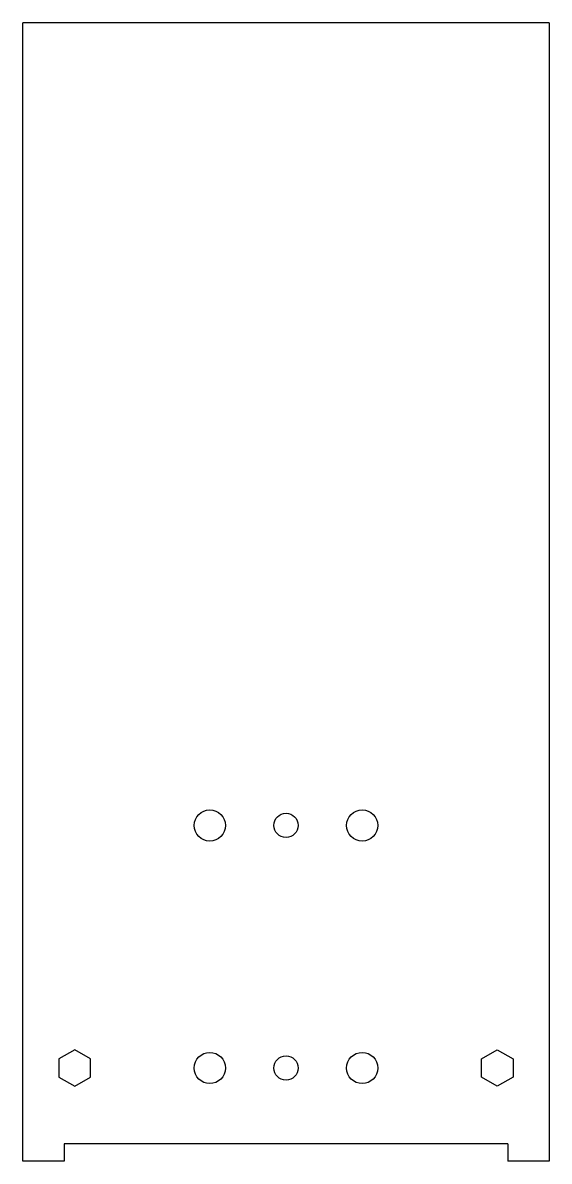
# Model space of a CAD drawing. Header units: millimetres. Extents: x 0 to 152, y 0 to 328.
import ezdxf

# ---------------------------------------------------------------- set-up
doc = ezdxf.new("R2010")
doc.units = ezdxf.units.MM

msp = doc.modelspace()

# ---------------------------------------------------------------- linework, layer by layer
at = {"color": 7, "linetype": 'Continuous', "lineweight": 25}
for p, q in [((0, 0), (0, 328.5)), ((152, 328.5), (0, 328.5)), ((152, 328.5), (152, 0)), ((15, 32.15), (10.45, 29.53)), ((19.55, 29.53), (15, 32.15)), ((132.45, 29.53), (137, 32.15)), ((137, 32.15), (141.55, 29.53)), ((10.45, 29.53), (10.45, 24.27)), ((19.55, 24.27), (19.55, 29.53)), ((132.45, 24.27), (132.45, 29.53)), ((141.55, 29.53), (141.55, 24.27)), ((10.45, 24.27), (15, 21.65)), ((15, 21.65), (19.55, 24.27)), ((137, 21.65), (132.45, 24.27)), ((141.55, 24.27), (137, 21.65)), ((12, 5), (12, 0)), ((140, 5), (12, 5)), ((140, 5), (140, 0)), ((12, 0), (0, 0)), ((152, 0), (140, 0))]:
    msp.add_line(p, q, dxfattribs=at)
for centre, radius in [((54, 96.9), 4.5), ((76, 96.9), 3.5), ((98, 96.9), 4.5), ((54, 26.9), 4.5), ((76, 26.9), 3.5), ((98, 26.9), 4.5)]:
    msp.add_circle(centre, radius, dxfattribs=at)

doc.saveas('drawing.dxf')
